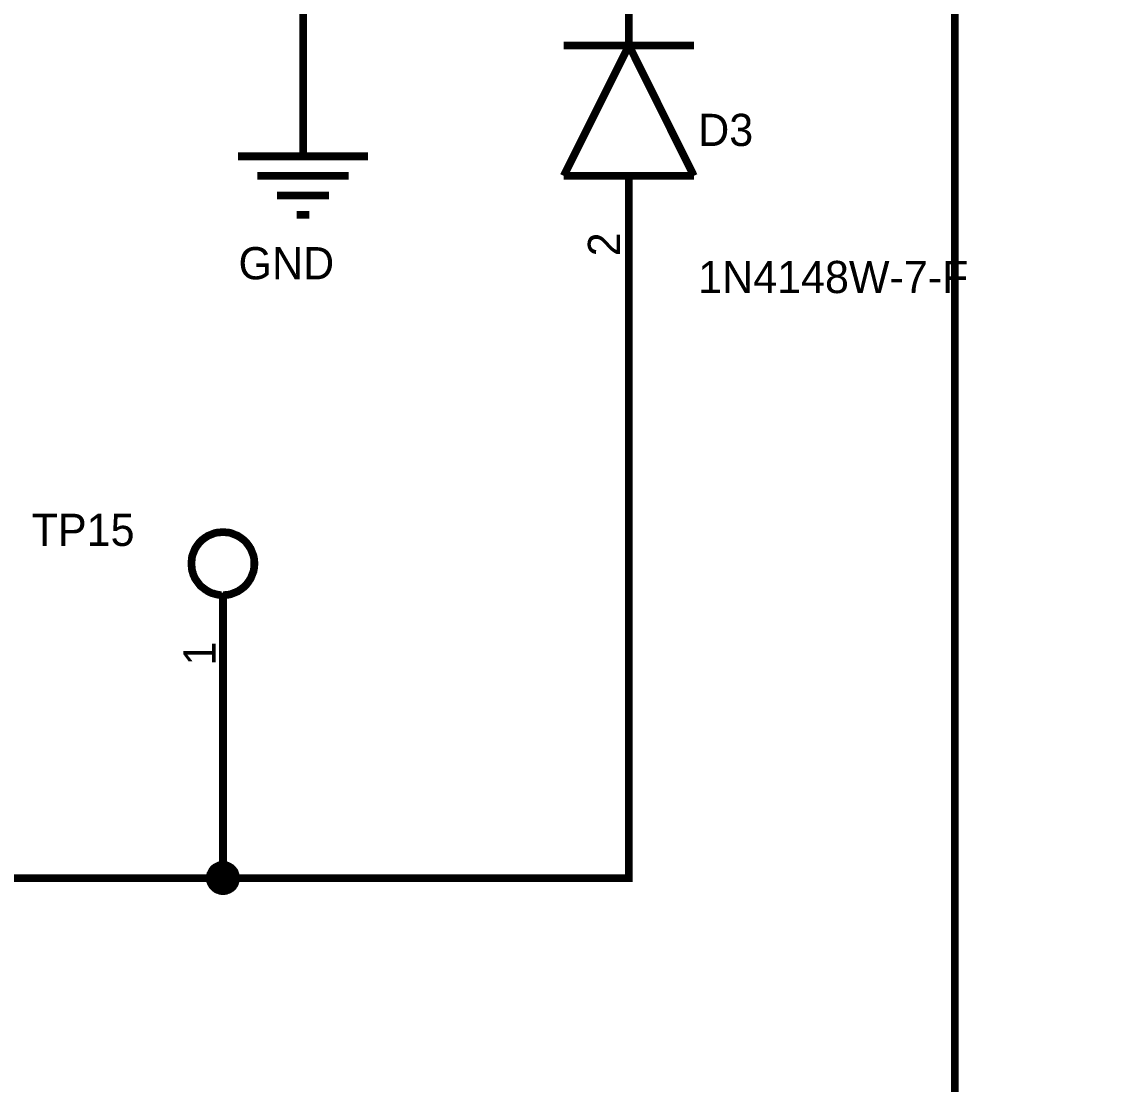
# Model space of a CAD drawing. Header units: millimetres. Extents: x 0 to 800, y 0 to 567.
# Drawn here: x 178.27 to 220.63, y 446.17 to 487.58 of the extents above; entities that cross this region are included whole.
import ezdxf

# ---------------------------------------------------------------- set-up
doc = ezdxf.new("R2010")
doc.units = ezdxf.units.MM
doc.layers.add('Sheet', color=255, linetype='Continuous')

msp = doc.modelspace()

# ---------------------------------------------------------------- linework, layer by layer
at = {"layer": 'Sheet'}
for points, const_width in [([(220.475, 426.876), (220.475, 426.965), (214.64, 426.965), (214.64, 443.473), (214.64, 494.71)], 0.3), ([(201.94, 486.658), (201.94, 491.731)], 0.3), ([(189.24, 490.723), (189.24, 485.639)], 0.3), ([(201.94, 486.658), (201.94, 487.42)], 0.3), ([(199.398, 486.658), (204.471, 486.658)], 0.3), ([(199.398, 481.573), (201.94, 486.658)], 0.3), ([(204.471, 481.573), (201.94, 486.658)], 0.3), ([(189.24, 485.639), (189.24, 484.877)], 0.3), ([(189.24, 484.877), (189.24, 482.335)], 0.3), ([(186.697, 482.335), (191.771, 482.335)], 0.3), ([(187.459, 481.573), (191.009, 481.573)], 0.3), ([(199.398, 481.573), (204.471, 481.573)], 0.3), ([(201.94, 481.573), (201.94, 476.5)], 0.3), ([(201.94, 481.573), (201.94, 480.812)], 0.3), ([(188.221, 480.812), (190.248, 480.812)], 0.3), ([(188.982, 480.05), (189.486, 480.05)], 0.3), ([(176.416, 454.202), (186.115, 454.202), (201.94, 454.202), (201.94, 476.5)], 0.3), ([(186.115, 467.686), (186.048, 467.686), (185.992, 467.675), (185.925, 467.675), (185.869, 467.664), (185.801, 467.653), (185.745, 467.63), (185.69, 467.608), (185.634, 467.585), (185.578, 467.563), (185.522, 467.541), (185.477, 467.507), (185.421, 467.473), (185.376, 467.44), (185.331, 467.406), (185.286, 467.373), (185.242, 467.328), (185.197, 467.283), (185.163, 467.238), (185.13, 467.193), (185.096, 467.149), (185.062, 467.093), (185.029, 467.048), (185.006, 466.992), (184.984, 466.936), (184.962, 466.88), (184.939, 466.824), (184.917, 466.768), (184.906, 466.712), (184.894, 466.656), (184.894, 466.589), (184.883, 466.533), (184.883, 466.466)], 0.3), ([(187.336, 466.466), (187.336, 466.533), (187.325, 466.589), (187.325, 466.656), (187.313, 466.712), (187.302, 466.768), (187.28, 466.824), (187.257, 466.88), (187.235, 466.936), (187.213, 466.992), (187.19, 467.048), (187.157, 467.093), (187.123, 467.149), (187.089, 467.193), (187.056, 467.238), (187.022, 467.283), (186.977, 467.328), (186.933, 467.373), (186.888, 467.406), (186.843, 467.44), (186.798, 467.473), (186.742, 467.507), (186.697, 467.541), (186.641, 467.563), (186.585, 467.585), (186.529, 467.608), (186.473, 467.63), (186.417, 467.653), (186.361, 467.664), (186.305, 467.675), (186.238, 467.675), (186.182, 467.686), (186.115, 467.686)], 0.3), ([(184.883, 466.466), (184.883, 466.41), (184.894, 466.342), (184.894, 466.286), (184.906, 466.219), (184.917, 466.163), (184.939, 466.107), (184.95, 466.051), (184.973, 465.995), (184.995, 465.95), (185.018, 465.894), (185.051, 465.838), (185.085, 465.794), (185.118, 465.749), (185.152, 465.704), (185.186, 465.659), (185.219, 465.614), (185.264, 465.57), (185.309, 465.536), (185.354, 465.502), (185.398, 465.469), (185.443, 465.435), (185.499, 465.402), (185.544, 465.368), (185.6, 465.346), (185.645, 465.323), (185.701, 465.301), (185.757, 465.29), (185.824, 465.267), (185.88, 465.256), (185.936, 465.245), (186.003, 465.234), (186.059, 465.234)], 0.3), ([(186.115, 465.234), (186.182, 465.234), (186.238, 465.245), (186.305, 465.245), (186.361, 465.256), (186.417, 465.267), (186.473, 465.29), (186.529, 465.312), (186.585, 465.334), (186.641, 465.357), (186.697, 465.379), (186.742, 465.413), (186.798, 465.446), (186.843, 465.48), (186.888, 465.514), (186.933, 465.547), (186.977, 465.592), (187.022, 465.637), (187.056, 465.682), (187.089, 465.726), (187.123, 465.771), (187.157, 465.827), (187.19, 465.872), (187.213, 465.928), (187.235, 465.984), (187.257, 466.04), (187.28, 466.096), (187.302, 466.152), (187.313, 466.219), (187.325, 466.275), (187.325, 466.342), (187.336, 466.398), (187.336, 466.466)], 0.3), ([(186.115, 465.323), (186.115, 461.829)], 0.3), ([(186.115, 461.829), (186.115, 454.202)], 0.3), ([(185.6, 454.202), (185.6, 454.225), (185.6, 454.258), (185.611, 454.281), (185.611, 454.303), (185.611, 454.325), (185.622, 454.359), (185.634, 454.381), (185.645, 454.404), (185.656, 454.426), (185.667, 454.449), (185.678, 454.471), (185.69, 454.493), (185.701, 454.505), (185.723, 454.527), (185.734, 454.549), (185.757, 454.561), (185.768, 454.583), (185.79, 454.594), (185.813, 454.617), (185.824, 454.628), (185.846, 454.639), (185.869, 454.65), (185.891, 454.661), (185.913, 454.673), (185.936, 454.684), (185.958, 454.695), (185.992, 454.706), (186.014, 454.706), (186.037, 454.706), (186.059, 454.717), (186.093, 454.717), (186.115, 454.717)], 0.3), ([(185.6, 454.202), (185.6, 454.225), (185.6, 454.258), (185.611, 454.281), (185.611, 454.303), (185.611, 454.325), (185.622, 454.359), (185.634, 454.381), (185.645, 454.404), (185.656, 454.426), (185.667, 454.449), (185.678, 454.471), (185.69, 454.493), (185.701, 454.505), (185.723, 454.527), (185.734, 454.549), (185.757, 454.561), (185.768, 454.583), (185.79, 454.594), (185.813, 454.617), (185.824, 454.628), (185.846, 454.639), (185.869, 454.65), (185.891, 454.661), (185.913, 454.673), (185.936, 454.684), (185.958, 454.695), (185.992, 454.706), (186.014, 454.706), (186.037, 454.706), (186.059, 454.717), (186.093, 454.717), (186.115, 454.717)], 0.3), ([(185.6, 454.202), (185.6, 454.225), (185.6, 454.258), (185.611, 454.281), (185.611, 454.303), (185.611, 454.325), (185.622, 454.359), (185.634, 454.381), (185.645, 454.404), (185.656, 454.426), (185.667, 454.449), (185.678, 454.471), (185.69, 454.493), (185.701, 454.505), (185.723, 454.527), (185.734, 454.549), (185.757, 454.561), (185.768, 454.583), (185.79, 454.594), (185.813, 454.617), (185.824, 454.628), (185.846, 454.639), (185.869, 454.65), (185.891, 454.661), (185.913, 454.673), (185.936, 454.684), (185.958, 454.695), (185.992, 454.706), (186.014, 454.706), (186.037, 454.706), (186.059, 454.717), (186.093, 454.717), (186.115, 454.717)], 0.3), ([(185.6, 454.202), (185.6, 454.225), (185.6, 454.258), (185.611, 454.281), (185.611, 454.303), (185.611, 454.325), (185.622, 454.359), (185.634, 454.381), (185.645, 454.404), (185.656, 454.426), (185.667, 454.449), (185.678, 454.471), (185.69, 454.493), (185.701, 454.505), (185.723, 454.527), (185.734, 454.549), (185.757, 454.561), (185.768, 454.583), (185.79, 454.594), (185.813, 454.617), (185.824, 454.628), (185.846, 454.639), (185.869, 454.65), (185.891, 454.661), (185.913, 454.673), (185.936, 454.684), (185.958, 454.695), (185.992, 454.706), (186.014, 454.706), (186.037, 454.706), (186.059, 454.717), (186.093, 454.717), (186.115, 454.717)], 0.3), ([(185.6, 454.202), (185.6, 454.225), (185.6, 454.258), (185.611, 454.281), (185.611, 454.303), (185.611, 454.325), (185.622, 454.359), (185.634, 454.381), (185.645, 454.404), (185.656, 454.426), (185.667, 454.449), (185.678, 454.471), (185.69, 454.493), (185.701, 454.505), (185.723, 454.527), (185.734, 454.549), (185.757, 454.561), (185.768, 454.583), (185.79, 454.594), (185.813, 454.617), (185.824, 454.628), (185.846, 454.639), (185.869, 454.65), (185.891, 454.661), (185.913, 454.673), (185.936, 454.684), (185.958, 454.695), (185.992, 454.706), (186.014, 454.706), (186.037, 454.706), (186.059, 454.717), (186.093, 454.717), (186.115, 454.717)], 0.0991), ([(185.6, 454.202), (185.6, 454.225), (185.6, 454.258), (185.611, 454.281), (185.611, 454.303), (185.611, 454.325), (185.622, 454.359), (185.634, 454.381), (185.645, 454.404), (185.656, 454.426), (185.667, 454.449), (185.678, 454.471), (185.69, 454.493), (185.701, 454.505), (185.723, 454.527), (185.734, 454.549), (185.757, 454.561), (185.768, 454.583), (185.79, 454.594), (185.813, 454.617), (185.824, 454.628), (185.846, 454.639), (185.869, 454.65), (185.891, 454.661), (185.913, 454.673), (185.936, 454.684), (185.958, 454.695), (185.992, 454.706), (186.014, 454.706), (186.037, 454.706), (186.059, 454.717), (186.093, 454.717), (186.115, 454.717)], 0.0991), ([(185.6, 454.202), (185.6, 454.225), (185.6, 454.258), (185.611, 454.281), (185.611, 454.303), (185.611, 454.325), (185.622, 454.359), (185.634, 454.381), (185.645, 454.404), (185.656, 454.426), (185.667, 454.449), (185.678, 454.471), (185.69, 454.493), (185.701, 454.505), (185.723, 454.527), (185.734, 454.549), (185.757, 454.561), (185.768, 454.583), (185.79, 454.594), (185.813, 454.617), (185.824, 454.628), (185.846, 454.639), (185.869, 454.65), (185.891, 454.661), (185.913, 454.673), (185.936, 454.684), (185.958, 454.695), (185.992, 454.706), (186.014, 454.706), (186.037, 454.706), (186.059, 454.717), (186.093, 454.717), (186.115, 454.717)], 0.0991), ([(185.6, 454.202), (185.6, 454.225), (185.6, 454.258), (185.611, 454.281), (185.611, 454.303), (185.611, 454.325), (185.622, 454.359), (185.634, 454.381), (185.645, 454.404), (185.656, 454.426), (185.667, 454.449), (185.678, 454.471), (185.69, 454.493), (185.701, 454.505), (185.723, 454.527), (185.734, 454.549), (185.757, 454.561), (185.768, 454.583), (185.79, 454.594), (185.813, 454.617), (185.824, 454.628), (185.846, 454.639), (185.869, 454.65), (185.891, 454.661), (185.913, 454.673), (185.936, 454.684), (185.958, 454.695), (185.992, 454.706), (186.014, 454.706), (186.037, 454.706), (186.059, 454.717), (186.093, 454.717), (186.115, 454.717)], 0.0991), ([(186.115, 454.717), (186.115, 454.717)], 0.3), ([(186.115, 454.717), (186.137, 454.717), (186.171, 454.717), (186.193, 454.706), (186.216, 454.706), (186.238, 454.706), (186.261, 454.695), (186.294, 454.684), (186.317, 454.673), (186.339, 454.661), (186.361, 454.65), (186.373, 454.639), (186.395, 454.628), (186.417, 454.617), (186.44, 454.594), (186.451, 454.583), (186.473, 454.561), (186.485, 454.549), (186.507, 454.527), (186.518, 454.505), (186.529, 454.493), (186.552, 454.471), (186.563, 454.449), (186.574, 454.426), (186.574, 454.404), (186.585, 454.381), (186.597, 454.359), (186.608, 454.325), (186.608, 454.303), (186.608, 454.281), (186.619, 454.258), (186.619, 454.225), (186.619, 454.202)], 0.3), ([(186.115, 454.717), (186.115, 454.717)], 0.3), ([(186.115, 454.717), (186.137, 454.717), (186.171, 454.717), (186.193, 454.706), (186.216, 454.706), (186.238, 454.706), (186.261, 454.695), (186.294, 454.684), (186.317, 454.673), (186.339, 454.661), (186.361, 454.65), (186.373, 454.639), (186.395, 454.628), (186.417, 454.617), (186.44, 454.594), (186.451, 454.583), (186.473, 454.561), (186.485, 454.549), (186.507, 454.527), (186.518, 454.505), (186.529, 454.493), (186.552, 454.471), (186.563, 454.449), (186.574, 454.426), (186.574, 454.404), (186.585, 454.381), (186.597, 454.359), (186.608, 454.325), (186.608, 454.303), (186.608, 454.281), (186.619, 454.258), (186.619, 454.225), (186.619, 454.202)], 0.3), ([(186.115, 454.717), (186.115, 454.717)], 0.3), ([(186.115, 454.717), (186.137, 454.717), (186.171, 454.717), (186.193, 454.706), (186.216, 454.706), (186.238, 454.706), (186.261, 454.695), (186.294, 454.684), (186.317, 454.673), (186.339, 454.661), (186.361, 454.65), (186.373, 454.639), (186.395, 454.628), (186.417, 454.617), (186.44, 454.594), (186.451, 454.583), (186.473, 454.561), (186.485, 454.549), (186.507, 454.527), (186.518, 454.505), (186.529, 454.493), (186.552, 454.471), (186.563, 454.449), (186.574, 454.426), (186.574, 454.404), (186.585, 454.381), (186.597, 454.359), (186.608, 454.325), (186.608, 454.303), (186.608, 454.281), (186.619, 454.258), (186.619, 454.225), (186.619, 454.202)], 0.3), ([(186.115, 454.717), (186.115, 454.717)], 0.3), ([(186.115, 454.717), (186.137, 454.717), (186.171, 454.717), (186.193, 454.706), (186.216, 454.706), (186.238, 454.706), (186.261, 454.695), (186.294, 454.684), (186.317, 454.673), (186.339, 454.661), (186.361, 454.65), (186.373, 454.639), (186.395, 454.628), (186.417, 454.617), (186.44, 454.594), (186.451, 454.583), (186.473, 454.561), (186.485, 454.549), (186.507, 454.527), (186.518, 454.505), (186.529, 454.493), (186.552, 454.471), (186.563, 454.449), (186.574, 454.426), (186.574, 454.404), (186.585, 454.381), (186.597, 454.359), (186.608, 454.325), (186.608, 454.303), (186.608, 454.281), (186.619, 454.258), (186.619, 454.225), (186.619, 454.202)], 0.3), ([(186.115, 454.717), (186.115, 454.717)], 0.0991), ([(186.115, 454.717), (186.137, 454.717), (186.171, 454.717), (186.193, 454.706), (186.216, 454.706), (186.238, 454.706), (186.261, 454.695), (186.294, 454.684), (186.317, 454.673), (186.339, 454.661), (186.361, 454.65), (186.373, 454.639), (186.395, 454.628), (186.417, 454.617), (186.44, 454.594), (186.451, 454.583), (186.473, 454.561), (186.485, 454.549), (186.507, 454.527), (186.518, 454.505), (186.529, 454.493), (186.552, 454.471), (186.563, 454.449), (186.574, 454.426), (186.574, 454.404), (186.585, 454.381), (186.597, 454.359), (186.608, 454.325), (186.608, 454.303), (186.608, 454.281), (186.619, 454.258), (186.619, 454.225), (186.619, 454.202)], 0.0991), ([(186.115, 454.717), (186.115, 454.717)], 0.0991), ([(186.115, 454.717), (186.137, 454.717), (186.171, 454.717), (186.193, 454.706), (186.216, 454.706), (186.238, 454.706), (186.261, 454.695), (186.294, 454.684), (186.317, 454.673), (186.339, 454.661), (186.361, 454.65), (186.373, 454.639), (186.395, 454.628), (186.417, 454.617), (186.44, 454.594), (186.451, 454.583), (186.473, 454.561), (186.485, 454.549), (186.507, 454.527), (186.518, 454.505), (186.529, 454.493), (186.552, 454.471), (186.563, 454.449), (186.574, 454.426), (186.574, 454.404), (186.585, 454.381), (186.597, 454.359), (186.608, 454.325), (186.608, 454.303), (186.608, 454.281), (186.619, 454.258), (186.619, 454.225), (186.619, 454.202)], 0.0991), ([(186.115, 454.717), (186.115, 454.717)], 0.0991), ([(186.115, 454.717), (186.137, 454.717), (186.171, 454.717), (186.193, 454.706), (186.216, 454.706), (186.238, 454.706), (186.261, 454.695), (186.294, 454.684), (186.317, 454.673), (186.339, 454.661), (186.361, 454.65), (186.373, 454.639), (186.395, 454.628), (186.417, 454.617), (186.44, 454.594), (186.451, 454.583), (186.473, 454.561), (186.485, 454.549), (186.507, 454.527), (186.518, 454.505), (186.529, 454.493), (186.552, 454.471), (186.563, 454.449), (186.574, 454.426), (186.574, 454.404), (186.585, 454.381), (186.597, 454.359), (186.608, 454.325), (186.608, 454.303), (186.608, 454.281), (186.619, 454.258), (186.619, 454.225), (186.619, 454.202)], 0.0991), ([(186.115, 454.717), (186.115, 454.717)], 0.0991), ([(186.115, 454.717), (186.137, 454.717), (186.171, 454.717), (186.193, 454.706), (186.216, 454.706), (186.238, 454.706), (186.261, 454.695), (186.294, 454.684), (186.317, 454.673), (186.339, 454.661), (186.361, 454.65), (186.373, 454.639), (186.395, 454.628), (186.417, 454.617), (186.44, 454.594), (186.451, 454.583), (186.473, 454.561), (186.485, 454.549), (186.507, 454.527), (186.518, 454.505), (186.529, 454.493), (186.552, 454.471), (186.563, 454.449), (186.574, 454.426), (186.574, 454.404), (186.585, 454.381), (186.597, 454.359), (186.608, 454.325), (186.608, 454.303), (186.608, 454.281), (186.619, 454.258), (186.619, 454.225), (186.619, 454.202)], 0.0991), ([(186.115, 453.698), (186.093, 453.698), (186.059, 453.698), (186.037, 453.709), (186.014, 453.709), (185.992, 453.709), (185.958, 453.721), (185.936, 453.732), (185.913, 453.743), (185.891, 453.743), (185.869, 453.754), (185.846, 453.765), (185.824, 453.788), (185.813, 453.799), (185.79, 453.81), (185.768, 453.833), (185.757, 453.844), (185.734, 453.866), (185.723, 453.877), (185.701, 453.9), (185.69, 453.922), (185.678, 453.945), (185.667, 453.956), (185.656, 453.978), (185.645, 454.001), (185.634, 454.023), (185.622, 454.057), (185.611, 454.079), (185.611, 454.101), (185.611, 454.124), (185.6, 454.146), (185.6, 454.18), (185.6, 454.202)], 0.3), ([(185.6, 454.202), (185.6, 454.202)], 0.3), ([(186.115, 453.698), (186.093, 453.698), (186.059, 453.698), (186.037, 453.709), (186.014, 453.709), (185.992, 453.709), (185.958, 453.721), (185.936, 453.732), (185.913, 453.743), (185.891, 453.743), (185.869, 453.754), (185.846, 453.765), (185.824, 453.788), (185.813, 453.799), (185.79, 453.81), (185.768, 453.833), (185.757, 453.844), (185.734, 453.866), (185.723, 453.877), (185.701, 453.9), (185.69, 453.922), (185.678, 453.945), (185.667, 453.956), (185.656, 453.978), (185.645, 454.001), (185.634, 454.023), (185.622, 454.057), (185.611, 454.079), (185.611, 454.101), (185.611, 454.124), (185.6, 454.146), (185.6, 454.18), (185.6, 454.202)], 0.3), ([(185.6, 454.202), (185.6, 454.202)], 0.3), ([(186.115, 453.698), (186.093, 453.698), (186.059, 453.698), (186.037, 453.709), (186.014, 453.709), (185.992, 453.709), (185.958, 453.721), (185.936, 453.732), (185.913, 453.743), (185.891, 453.743), (185.869, 453.754), (185.846, 453.765), (185.824, 453.788), (185.813, 453.799), (185.79, 453.81), (185.768, 453.833), (185.757, 453.844), (185.734, 453.866), (185.723, 453.877), (185.701, 453.9), (185.69, 453.922), (185.678, 453.945), (185.667, 453.956), (185.656, 453.978), (185.645, 454.001), (185.634, 454.023), (185.622, 454.057), (185.611, 454.079), (185.611, 454.101), (185.611, 454.124), (185.6, 454.146), (185.6, 454.18), (185.6, 454.202)], 0.3), ([(185.6, 454.202), (185.6, 454.202)], 0.3), ([(186.115, 453.698), (186.093, 453.698), (186.059, 453.698), (186.037, 453.709), (186.014, 453.709), (185.992, 453.709), (185.958, 453.721), (185.936, 453.732), (185.913, 453.743), (185.891, 453.743), (185.869, 453.754), (185.846, 453.765), (185.824, 453.788), (185.813, 453.799), (185.79, 453.81), (185.768, 453.833), (185.757, 453.844), (185.734, 453.866), (185.723, 453.877), (185.701, 453.9), (185.69, 453.922), (185.678, 453.945), (185.667, 453.956), (185.656, 453.978), (185.645, 454.001), (185.634, 454.023), (185.622, 454.057), (185.611, 454.079), (185.611, 454.101), (185.611, 454.124), (185.6, 454.146), (185.6, 454.18), (185.6, 454.202)], 0.3), ([(185.6, 454.202), (185.6, 454.202)], 0.3), ([(186.115, 453.698), (186.093, 453.698), (186.059, 453.698), (186.037, 453.709), (186.014, 453.709), (185.992, 453.709), (185.958, 453.721), (185.936, 453.732), (185.913, 453.743), (185.891, 453.743), (185.869, 453.754), (185.846, 453.765), (185.824, 453.788), (185.813, 453.799), (185.79, 453.81), (185.768, 453.833), (185.757, 453.844), (185.734, 453.866), (185.723, 453.877), (185.701, 453.9), (185.69, 453.922), (185.678, 453.945), (185.667, 453.956), (185.656, 453.978), (185.645, 454.001), (185.634, 454.023), (185.622, 454.057), (185.611, 454.079), (185.611, 454.101), (185.611, 454.124), (185.6, 454.146), (185.6, 454.18), (185.6, 454.202)], 0.0991), ([(185.6, 454.202), (185.6, 454.202)], 0.0991), ([(186.115, 453.698), (186.093, 453.698), (186.059, 453.698), (186.037, 453.709), (186.014, 453.709), (185.992, 453.709), (185.958, 453.721), (185.936, 453.732), (185.913, 453.743), (185.891, 453.743), (185.869, 453.754), (185.846, 453.765), (185.824, 453.788), (185.813, 453.799), (185.79, 453.81), (185.768, 453.833), (185.757, 453.844), (185.734, 453.866), (185.723, 453.877), (185.701, 453.9), (185.69, 453.922), (185.678, 453.945), (185.667, 453.956), (185.656, 453.978), (185.645, 454.001), (185.634, 454.023), (185.622, 454.057), (185.611, 454.079), (185.611, 454.101), (185.611, 454.124), (185.6, 454.146), (185.6, 454.18), (185.6, 454.202)], 0.0991), ([(185.6, 454.202), (185.6, 454.202)], 0.0991), ([(186.115, 453.698), (186.093, 453.698), (186.059, 453.698), (186.037, 453.709), (186.014, 453.709), (185.992, 453.709), (185.958, 453.721), (185.936, 453.732), (185.913, 453.743), (185.891, 453.743), (185.869, 453.754), (185.846, 453.765), (185.824, 453.788), (185.813, 453.799), (185.79, 453.81), (185.768, 453.833), (185.757, 453.844), (185.734, 453.866), (185.723, 453.877), (185.701, 453.9), (185.69, 453.922), (185.678, 453.945), (185.667, 453.956), (185.656, 453.978), (185.645, 454.001), (185.634, 454.023), (185.622, 454.057), (185.611, 454.079), (185.611, 454.101), (185.611, 454.124), (185.6, 454.146), (185.6, 454.18), (185.6, 454.202)], 0.0991), ([(185.6, 454.202), (185.6, 454.202)], 0.0991), ([(186.115, 453.698), (186.093, 453.698), (186.059, 453.698), (186.037, 453.709), (186.014, 453.709), (185.992, 453.709), (185.958, 453.721), (185.936, 453.732), (185.913, 453.743), (185.891, 453.743), (185.869, 453.754), (185.846, 453.765), (185.824, 453.788), (185.813, 453.799), (185.79, 453.81), (185.768, 453.833), (185.757, 453.844), (185.734, 453.866), (185.723, 453.877), (185.701, 453.9), (185.69, 453.922), (185.678, 453.945), (185.667, 453.956), (185.656, 453.978), (185.645, 454.001), (185.634, 454.023), (185.622, 454.057), (185.611, 454.079), (185.611, 454.101), (185.611, 454.124), (185.6, 454.146), (185.6, 454.18), (185.6, 454.202)], 0.0991), ([(185.6, 454.202), (185.6, 454.202)], 0.0991), ([(186.619, 454.202), (186.619, 454.18), (186.619, 454.146), (186.608, 454.124), (186.608, 454.101), (186.608, 454.079), (186.597, 454.057), (186.585, 454.023), (186.574, 454.001), (186.574, 453.978), (186.563, 453.956), (186.552, 453.945), (186.529, 453.922), (186.518, 453.9), (186.507, 453.877), (186.485, 453.866), (186.473, 453.844), (186.451, 453.833), (186.44, 453.81), (186.417, 453.799), (186.395, 453.788), (186.373, 453.765), (186.361, 453.754), (186.339, 453.743), (186.317, 453.743), (186.294, 453.732), (186.261, 453.721), (186.238, 453.709), (186.216, 453.709), (186.193, 453.709), (186.171, 453.698), (186.137, 453.698), (186.115, 453.698)], 0.3), ([(186.619, 454.202), (186.619, 454.18), (186.619, 454.146), (186.608, 454.124), (186.608, 454.101), (186.608, 454.079), (186.597, 454.057), (186.585, 454.023), (186.574, 454.001), (186.574, 453.978), (186.563, 453.956), (186.552, 453.945), (186.529, 453.922), (186.518, 453.9), (186.507, 453.877), (186.485, 453.866), (186.473, 453.844), (186.451, 453.833), (186.44, 453.81), (186.417, 453.799), (186.395, 453.788), (186.373, 453.765), (186.361, 453.754), (186.339, 453.743), (186.317, 453.743), (186.294, 453.732), (186.261, 453.721), (186.238, 453.709), (186.216, 453.709), (186.193, 453.709), (186.171, 453.698), (186.137, 453.698), (186.115, 453.698)], 0.3), ([(186.619, 454.202), (186.619, 454.18), (186.619, 454.146), (186.608, 454.124), (186.608, 454.101), (186.608, 454.079), (186.597, 454.057), (186.585, 454.023), (186.574, 454.001), (186.574, 453.978), (186.563, 453.956), (186.552, 453.945), (186.529, 453.922), (186.518, 453.9), (186.507, 453.877), (186.485, 453.866), (186.473, 453.844), (186.451, 453.833), (186.44, 453.81), (186.417, 453.799), (186.395, 453.788), (186.373, 453.765), (186.361, 453.754), (186.339, 453.743), (186.317, 453.743), (186.294, 453.732), (186.261, 453.721), (186.238, 453.709), (186.216, 453.709), (186.193, 453.709), (186.171, 453.698), (186.137, 453.698), (186.115, 453.698)], 0.3), ([(186.619, 454.202), (186.619, 454.18), (186.619, 454.146), (186.608, 454.124), (186.608, 454.101), (186.608, 454.079), (186.597, 454.057), (186.585, 454.023), (186.574, 454.001), (186.574, 453.978), (186.563, 453.956), (186.552, 453.945), (186.529, 453.922), (186.518, 453.9), (186.507, 453.877), (186.485, 453.866), (186.473, 453.844), (186.451, 453.833), (186.44, 453.81), (186.417, 453.799), (186.395, 453.788), (186.373, 453.765), (186.361, 453.754), (186.339, 453.743), (186.317, 453.743), (186.294, 453.732), (186.261, 453.721), (186.238, 453.709), (186.216, 453.709), (186.193, 453.709), (186.171, 453.698), (186.137, 453.698), (186.115, 453.698)], 0.3), ([(186.619, 454.202), (186.619, 454.18), (186.619, 454.146), (186.608, 454.124), (186.608, 454.101), (186.608, 454.079), (186.597, 454.057), (186.585, 454.023), (186.574, 454.001), (186.574, 453.978), (186.563, 453.956), (186.552, 453.945), (186.529, 453.922), (186.518, 453.9), (186.507, 453.877), (186.485, 453.866), (186.473, 453.844), (186.451, 453.833), (186.44, 453.81), (186.417, 453.799), (186.395, 453.788), (186.373, 453.765), (186.361, 453.754), (186.339, 453.743), (186.317, 453.743), (186.294, 453.732), (186.261, 453.721), (186.238, 453.709), (186.216, 453.709), (186.193, 453.709), (186.171, 453.698), (186.137, 453.698), (186.115, 453.698)], 0.0991), ([(186.619, 454.202), (186.619, 454.18), (186.619, 454.146), (186.608, 454.124), (186.608, 454.101), (186.608, 454.079), (186.597, 454.057), (186.585, 454.023), (186.574, 454.001), (186.574, 453.978), (186.563, 453.956), (186.552, 453.945), (186.529, 453.922), (186.518, 453.9), (186.507, 453.877), (186.485, 453.866), (186.473, 453.844), (186.451, 453.833), (186.44, 453.81), (186.417, 453.799), (186.395, 453.788), (186.373, 453.765), (186.361, 453.754), (186.339, 453.743), (186.317, 453.743), (186.294, 453.732), (186.261, 453.721), (186.238, 453.709), (186.216, 453.709), (186.193, 453.709), (186.171, 453.698), (186.137, 453.698), (186.115, 453.698)], 0.0991), ([(186.619, 454.202), (186.619, 454.18), (186.619, 454.146), (186.608, 454.124), (186.608, 454.101), (186.608, 454.079), (186.597, 454.057), (186.585, 454.023), (186.574, 454.001), (186.574, 453.978), (186.563, 453.956), (186.552, 453.945), (186.529, 453.922), (186.518, 453.9), (186.507, 453.877), (186.485, 453.866), (186.473, 453.844), (186.451, 453.833), (186.44, 453.81), (186.417, 453.799), (186.395, 453.788), (186.373, 453.765), (186.361, 453.754), (186.339, 453.743), (186.317, 453.743), (186.294, 453.732), (186.261, 453.721), (186.238, 453.709), (186.216, 453.709), (186.193, 453.709), (186.171, 453.698), (186.137, 453.698), (186.115, 453.698)], 0.0991), ([(186.619, 454.202), (186.619, 454.18), (186.619, 454.146), (186.608, 454.124), (186.608, 454.101), (186.608, 454.079), (186.597, 454.057), (186.585, 454.023), (186.574, 454.001), (186.574, 453.978), (186.563, 453.956), (186.552, 453.945), (186.529, 453.922), (186.518, 453.9), (186.507, 453.877), (186.485, 453.866), (186.473, 453.844), (186.451, 453.833), (186.44, 453.81), (186.417, 453.799), (186.395, 453.788), (186.373, 453.765), (186.361, 453.754), (186.339, 453.743), (186.317, 453.743), (186.294, 453.732), (186.261, 453.721), (186.238, 453.709), (186.216, 453.709), (186.193, 453.709), (186.171, 453.698), (186.137, 453.698), (186.115, 453.698)], 0.0991), ([(186.619, 454.202), (186.619, 454.202), (186.619, 454.202), (186.619, 454.202), (186.619, 454.202), (186.619, 454.202), (186.619, 454.202), (186.619, 454.202), (186.619, 454.202), (186.619, 454.202), (186.619, 454.202), (186.619, 454.202), (186.619, 454.202), (186.619, 454.202), (186.619, 454.202), (186.619, 454.202), (186.619, 454.202), (186.619, 454.202), (186.619, 454.202), (186.619, 454.202), (186.619, 454.202), (186.619, 454.202), (186.619, 454.202), (186.619, 454.202), (186.619, 454.202), (186.619, 454.202), (186.619, 454.202), (186.619, 454.202), (186.619, 454.202), (186.619, 454.202), (186.619, 454.202), (186.619, 454.202), (186.619, 454.202)], 0.3), ([(186.619, 454.202), (186.619, 454.202)], 0.3), ([(186.619, 454.202), (186.619, 454.202), (186.619, 454.202), (186.619, 454.202), (186.619, 454.202), (186.619, 454.202), (186.619, 454.202), (186.619, 454.202), (186.619, 454.202), (186.619, 454.202), (186.619, 454.202), (186.619, 454.202), (186.619, 454.202), (186.619, 454.202), (186.619, 454.202), (186.619, 454.202), (186.619, 454.202), (186.619, 454.202), (186.619, 454.202), (186.619, 454.202), (186.619, 454.202), (186.619, 454.202), (186.619, 454.202), (186.619, 454.202), (186.619, 454.202), (186.619, 454.202), (186.619, 454.202), (186.619, 454.202), (186.619, 454.202), (186.619, 454.202), (186.619, 454.202), (186.619, 454.202), (186.619, 454.202)], 0.3), ([(186.619, 454.202), (186.619, 454.202)], 0.3), ([(186.619, 454.202), (186.619, 454.202), (186.619, 454.202), (186.619, 454.202), (186.619, 454.202), (186.619, 454.202), (186.619, 454.202), (186.619, 454.202), (186.619, 454.202), (186.619, 454.202), (186.619, 454.202), (186.619, 454.202), (186.619, 454.202), (186.619, 454.202), (186.619, 454.202), (186.619, 454.202), (186.619, 454.202), (186.619, 454.202), (186.619, 454.202), (186.619, 454.202), (186.619, 454.202), (186.619, 454.202), (186.619, 454.202), (186.619, 454.202), (186.619, 454.202), (186.619, 454.202), (186.619, 454.202), (186.619, 454.202), (186.619, 454.202), (186.619, 454.202), (186.619, 454.202), (186.619, 454.202), (186.619, 454.202)], 0.3), ([(186.619, 454.202), (186.619, 454.202)], 0.3), ([(186.619, 454.202), (186.619, 454.202), (186.619, 454.202), (186.619, 454.202), (186.619, 454.202), (186.619, 454.202), (186.619, 454.202), (186.619, 454.202), (186.619, 454.202), (186.619, 454.202), (186.619, 454.202), (186.619, 454.202), (186.619, 454.202), (186.619, 454.202), (186.619, 454.202), (186.619, 454.202), (186.619, 454.202), (186.619, 454.202), (186.619, 454.202), (186.619, 454.202), (186.619, 454.202), (186.619, 454.202), (186.619, 454.202), (186.619, 454.202), (186.619, 454.202), (186.619, 454.202), (186.619, 454.202), (186.619, 454.202), (186.619, 454.202), (186.619, 454.202), (186.619, 454.202), (186.619, 454.202), (186.619, 454.202)], 0.3), ([(186.619, 454.202), (186.619, 454.202)], 0.3), ([(186.619, 454.202), (186.619, 454.202), (186.619, 454.202), (186.619, 454.202), (186.619, 454.202), (186.619, 454.202), (186.619, 454.202), (186.619, 454.202), (186.619, 454.202), (186.619, 454.202), (186.619, 454.202), (186.619, 454.202), (186.619, 454.202), (186.619, 454.202), (186.619, 454.202), (186.619, 454.202), (186.619, 454.202), (186.619, 454.202), (186.619, 454.202), (186.619, 454.202), (186.619, 454.202), (186.619, 454.202), (186.619, 454.202), (186.619, 454.202), (186.619, 454.202), (186.619, 454.202), (186.619, 454.202), (186.619, 454.202), (186.619, 454.202), (186.619, 454.202), (186.619, 454.202), (186.619, 454.202), (186.619, 454.202)], 0.0991), ([(186.619, 454.202), (186.619, 454.202)], 0.0991), ([(186.619, 454.202), (186.619, 454.202), (186.619, 454.202), (186.619, 454.202), (186.619, 454.202), (186.619, 454.202), (186.619, 454.202), (186.619, 454.202), (186.619, 454.202), (186.619, 454.202), (186.619, 454.202), (186.619, 454.202), (186.619, 454.202), (186.619, 454.202), (186.619, 454.202), (186.619, 454.202), (186.619, 454.202), (186.619, 454.202), (186.619, 454.202), (186.619, 454.202), (186.619, 454.202), (186.619, 454.202), (186.619, 454.202), (186.619, 454.202), (186.619, 454.202), (186.619, 454.202), (186.619, 454.202), (186.619, 454.202), (186.619, 454.202), (186.619, 454.202), (186.619, 454.202), (186.619, 454.202), (186.619, 454.202)], 0.0991), ([(186.619, 454.202), (186.619, 454.202)], 0.0991), ([(186.619, 454.202), (186.619, 454.202), (186.619, 454.202), (186.619, 454.202), (186.619, 454.202), (186.619, 454.202), (186.619, 454.202), (186.619, 454.202), (186.619, 454.202), (186.619, 454.202), (186.619, 454.202), (186.619, 454.202), (186.619, 454.202), (186.619, 454.202), (186.619, 454.202), (186.619, 454.202), (186.619, 454.202), (186.619, 454.202), (186.619, 454.202), (186.619, 454.202), (186.619, 454.202), (186.619, 454.202), (186.619, 454.202), (186.619, 454.202), (186.619, 454.202), (186.619, 454.202), (186.619, 454.202), (186.619, 454.202), (186.619, 454.202), (186.619, 454.202), (186.619, 454.202), (186.619, 454.202), (186.619, 454.202)], 0.0991), ([(186.619, 454.202), (186.619, 454.202)], 0.0991), ([(186.619, 454.202), (186.619, 454.202), (186.619, 454.202), (186.619, 454.202), (186.619, 454.202), (186.619, 454.202), (186.619, 454.202), (186.619, 454.202), (186.619, 454.202), (186.619, 454.202), (186.619, 454.202), (186.619, 454.202), (186.619, 454.202), (186.619, 454.202), (186.619, 454.202), (186.619, 454.202), (186.619, 454.202), (186.619, 454.202), (186.619, 454.202), (186.619, 454.202), (186.619, 454.202), (186.619, 454.202), (186.619, 454.202), (186.619, 454.202), (186.619, 454.202), (186.619, 454.202), (186.619, 454.202), (186.619, 454.202), (186.619, 454.202), (186.619, 454.202), (186.619, 454.202), (186.619, 454.202), (186.619, 454.202)], 0.0991), ([(186.619, 454.202), (186.619, 454.202)], 0.0991)]:
    msp.add_lwpolyline(points, dxfattribs=dict(at, const_width=const_width))
at = {"layer": 'Sheet', "const_width": 0.508}
msp.add_lwpolyline([(185.852, 454.215, 1), (186.36, 454.215, 1)], format="xyb", close=True, dxfattribs=at)

# ---------------------------------------------------------------- texts
at = {"layer": 'Sheet'}
for s, height, p in [('D3', 1.2543, (204.639, 482.738)), ('GND', 1.2543, (186.72, 477.542)), ('1N4148W-7-F', 1.25433, (204.639, 477.004)), ('TP15', 1.2543, (178.656, 467.149))]:
    msp.add_text(s, height=height, dxfattribs=at).set_placement(p)
for s, p in [('2', (201.593, 478.438)), ('1', (185.824, 462.49))]:
    msp.add_text(s, height=1.254, rotation=90, dxfattribs=at).set_placement(p)

doc.saveas('drawing.dxf')
